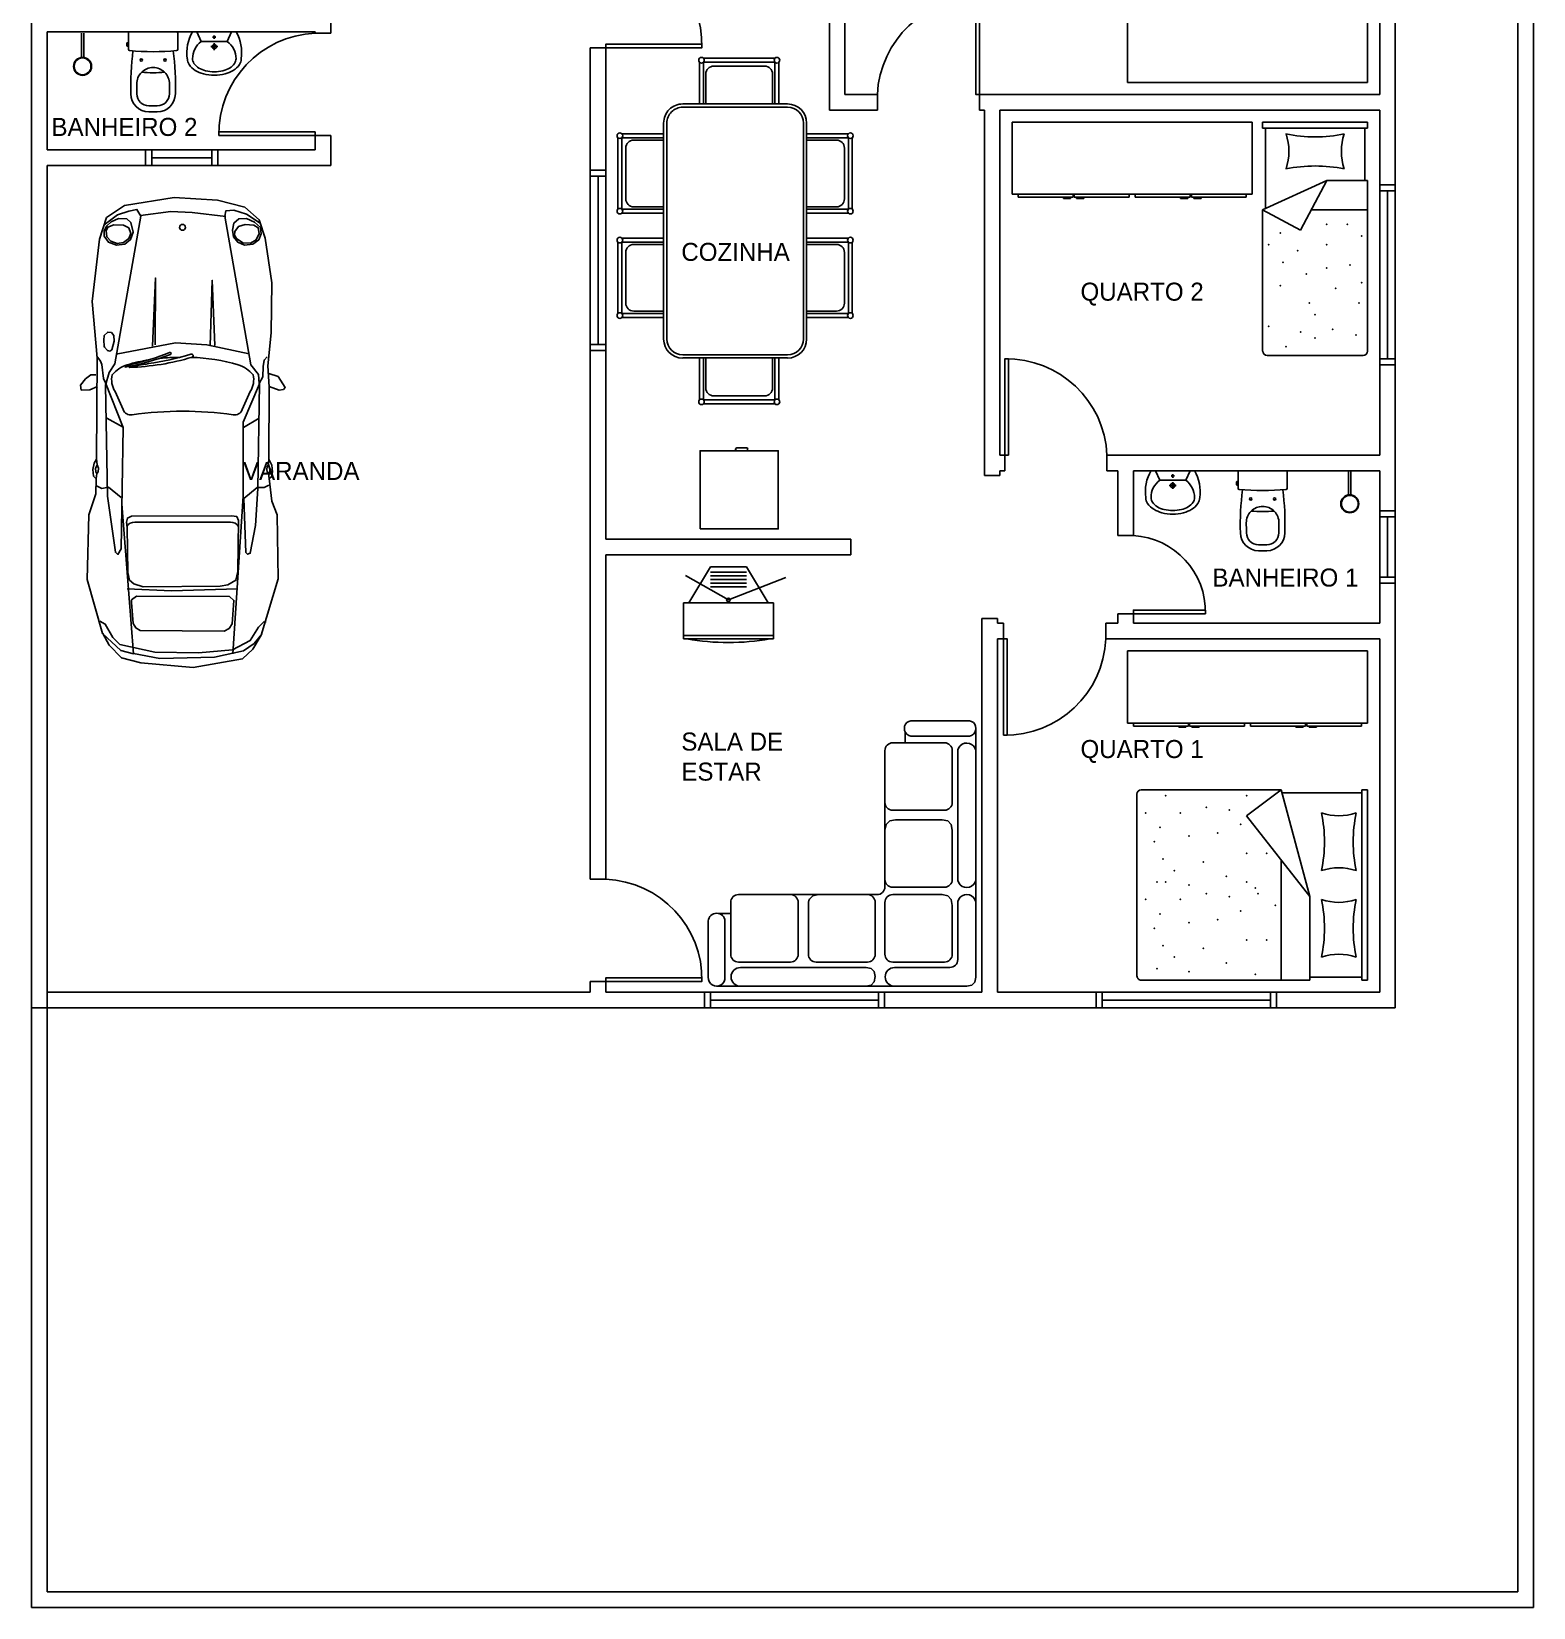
# Model space of a CAD drawing. Header units: millimetres. Extents: x 10 to 172, y 10 to 32.
# Drawn here: x 70 to 82.5, y 10 to 23.11 of the extents above; entities that cross this region are included whole.
import ezdxf

# ---------------------------------------------------------------- set-up
doc = ezdxf.new("R2010")
doc.units = ezdxf.units.MM
for name, color, linetype in [('Janelas e Portas', 6, 'Continuous'), ('Moveis e Auto.', 4, 'Continuous'), ('Paredes', 7, 'Continuous'), ('Terreno', 1, 'Continuous'), ('Texto', 7, 'Continuous')]:
    doc.layers.add(name, color=color, linetype=linetype)
doc.styles.add('texto', font='')
doc.styles.get('texto').set_extended_font_data('Century Gothic')

# ---------------------------------------------------------------- blocks, each defined once
blk = doc.blocks.new('cama_cas_6')
for p, q in [((-0.792, -0.048), (-0.792, 0)), ((-0.792, 0), (0.792, 0)), ((-0.792, -0.048), (0.792, -0.048)), ((-0.768, -0.048), (-0.768, -0.714)), ((0.768, -0.048), (0.768, -0.48)), ((0.792, 0), (0.792, -0.048)), ((-0.792, -0.72), (0.096, -0.48)), ((0.096, -0.48), (-0.576, -1.008)), ((0.792, -0.48), (0.096, -0.48)), ((0.792, -0.48), (0.792, -1.884)), ((-0.576, -1.008), (-0.792, -0.72)), ((-0.792, -1.884), (-0.792, -0.72)), ((-0.209, -0.72), (0.792, -0.72)), ((0.756, -1.92), (-0.756, -1.92))]:
    blk.add_line(p, q)
for centre, radius, start, end in [((-0.36, 1.092), 1.212, 258.5788, 281.4212), ((-1.02, -0.24), 0.444, 341.0754, 18.9246), ((0.3, -0.24), 0.444, 161.0754, 198.9246), ((-0.3, -0.24), 0.444, 341.0754, 18.9246), ((0.36, 1.092), 1.212, 258.5788, 281.4212), ((1.02, -0.24), 0.444, 161.0754, 198.9246), ((-0.36, -1.572), 1.212, 78.5788, 101.4212), ((0.36, -1.572), 1.212, 78.5788, 101.4212), ((-0.756, -1.884), 0.036, 180, 270), ((0.756, -1.884), 0.036, 270, 0)]:
    blk.add_arc(centre, radius, start, end)
for p in [(0.168, -0.768), (-0.648, -0.912), (-0.648, -0.912), (-0.264, -0.84), (-0.264, -0.84), (0.072, -0.912), (0.456, -0.84), (-0.744, -1.008), (-0.264, -1.008), (-0.024, -1.008), (0.024, -0.936), (0.456, -1.008), (0.744, -0.936), (-0.624, -1.152), (-0.504, -1.056), (-0.072, -1.176), (0.096, -1.152), (0.216, -1.056), (0.648, -1.176), (-0.432, -1.248), (0.288, -1.248), (-0.648, -1.344), (-0.192, -1.368), (0.072, -1.344), (0.528, -1.368), (-0.6, -1.56), (-0.408, -1.488), (0, -1.488), (0.12, -1.56), (0.312, -1.488), (0.72, -1.488), (-0.744, -1.68), (-0.216, -1.704), (-0.12, -1.608), (-0.024, -1.68), (0.504, -1.704), (0.6, -1.608), (-0.48, -1.728), (-0.36, -1.776), (-0.024, -1.752), (0.24, -1.728), (0.36, -1.776), (0.696, -1.752), (-0.6, -1.848), (0.12, -1.848)]:
    blk.add_point(p)
blk = doc.blocks.new('Cama_solt_5')
for p, q in [((-0.437, -0.049), (-0.437, 0)), ((-0.437, 0), (0.437, 0)), ((-0.437, -0.049), (0.437, -0.049)), ((-0.413, -0.049), (-0.413, -0.717)), ((0.413, -0.049), (0.413, -0.485)), ((0.437, 0), (0.437, -0.049)), ((-0.437, -0.728), (0.097, -0.485)), ((0.097, -0.485), (-0.121, -0.898)), ((0.437, -0.485), (0.097, -0.485)), ((0.437, -0.485), (0.437, -1.905)), ((-0.437, -1.905), (-0.437, -0.728)), ((-0.121, -0.898), (-0.437, -0.728)), ((-0.031, -0.728), (0.437, -0.728)), ((0.4, -1.942), (-0.4, -1.942))]:
    blk.add_line(p, q)
for centre, radius, start, end in [((-0.667, -0.243), 0.449, 341.0754, 18.9246), ((0, 1.104), 1.226, 258.5788, 281.4212), ((0.667, -0.243), 0.449, 161.0754, 198.9246), ((0, -1.59), 1.226, 78.5788, 101.4212), ((-0.4, -1.905), 0.0364, 180, 270), ((0.4, -1.905), 0.0364, 270, 0)]:
    blk.add_arc(centre, radius, start, end)
for p in [(0.097, -0.849), (0.267, -0.849), (-0.388, -1.019), (-0.291, -0.922), (0.097, -1.019), (0.388, -0.947), (-0.267, -1.165), (-0.146, -1.068), (-0.073, -1.262), (0.097, -1.213), (0.291, -1.189), (-0.291, -1.359), (0.17, -1.383), (0.388, -1.335), (-0.049, -1.505), (0.364, -1.505), (-0.388, -1.699), (0, -1.602), (-0.121, -1.747), (0, -1.796), (0.146, -1.723), (0.34, -1.772), (-0.243, -1.869)]:
    blk.add_point(p)
blk = doc.blocks.new('vs_cx_pl')
for p, q in [((0, -0.195), (0, 0.195)), ((0.01, 0.205), (0.146, 0.205)), ((0.616, 0), (0.616, 0.035)), ((0.616, 0), (0.616, -0.035)), ((0.666, 0), (0.666, 0.035)), ((0.666, 0), (0.666, -0.035)), ((0.146, -0.205), (0.01, -0.205)), ((0.09, -0.205), (0.09, -0.214)), ((0.09, -0.214), (0.119, -0.214)), ((0.114, -0.219), (0.095, -0.219)), ((0.119, -0.205), (0.119, -0.214))]:
    blk.add_line(p, q)
for centre in [(0.235, 0.099), (0.235, -0.099)]:
    blk.add_circle(centre, 0.01)
for centre, radius, start, end in [((0.01, 0.195), 0.01, 90, 180), ((0.146, 0.195), 0.01, 5.3189, 90), ((-1.949, 0), 2.114, 354.6811, 5.3189), ((0.45, -2.146), 2.332, 88.3674, 97.1831), ((0.433, 0), 0.136, 89.2744, 180), ((0.41, -5.817), 5.953, 88.9877, 89.7814), ((0.516, 0.035), 0.15, 0, 90), ((0.516, 0.035), 0.1, 0, 90), ((0.433, 0), 0.136, 180, 270.7256), ((-0.923, 0), 1.263, 355.6101, 4.3899), ((0.516, -0.035), 0.1, 270, 0), ((0.516, -0.035), 0.15, 270, 0), ((0.01, -0.195), 0.01, 180, 270), ((0.095, -0.214), 0.005, 180, 270), ((0.114, -0.214), 0.005, 270, 0), ((0.146, -0.195), 0.01, 270, 354.6811), ((0.45, 2.146), 2.332, 262.8169, 271.6326), ((0.41, 5.817), 5.953, 270.2186, 271.0123)]:
    blk.add_arc(centre, radius, start, end)
blk = doc.blocks.new('vaso_top_2')
blk.add_blockref('vs_cx_pl', (0, 0))
blk = doc.blocks.new('CHUVEIRO')
for p, q in [((0, 0.02), (0.201, 0.02)), ((0, 0), (0.201, 0))]:
    blk.add_line(p, q)
for radius in [0.075, 0.07]:
    blk.add_circle((0.275, 0.01), radius)
blk = doc.blocks.new('LAVATORIO')
for p, q in [((0, 0.181), (0, -0.181)), ((0.079, 0.108), (0, 0.144)), ((0.043, 0.014), (0.043, -0.014)), ((0.079, 0.108), (0.079, -0.108)), ((0.123, 0.029), (0.123, -0.029)), ((0, -0.144), (0.079, -0.108)), ((0.029, 0), (0.058, 0)), ((0.094, 0), (0.152, 0))]:
    blk.add_line(p, q)
for points in [[(0.224, 0.224, -0.149682), (0.273, 0.209, -0.107064), (0.321, 0.158, -0.075451), (0.35, 0.09, -0.062235), (0.361, 0, -0.062235)], [(0.224, 0.181, -0.152216), (0.262, 0.169, -0.106943), (0.301, 0.128, -0.074343), (0.323, 0.072, -0.060974), (0.332, 0, -0.060974), (0.323, -0.072, -0.074343), (0.301, -0.128, -0.106943), (0.262, -0.169, -0.152216), (0.224, -0.181, -0.152216)], [(0.361, 0, -0.062235), (0.35, -0.09, -0.075451), (0.321, -0.158, -0.107064), (0.273, -0.209, -0.149682), (0.224, -0.224, -0.149682)]]:
    blk.add_lwpolyline(points, format="xyb")
for centre, radius in [((0.043, 0), 0.00722), ((0.123, 0), 0.0181)]:
    blk.add_circle(centre, radius)
for centre, radius, start, end in [((0.174, -0.12), 0.348, 81.8104, 120.0977), ((0.224, 0), 0.181, 90, 143.1301), ((0.224, 0), 0.181, 216.8699, 270), ((0.174, 0.12), 0.348, 239.9023, 278.1896)]:
    blk.add_arc(centre, radius, start, end)
blk = doc.blocks.new('Sofa_18')
at = {"linetype": 'Continuous'}
for p, q in [((-1.083, -0.008), (-1.041, 0)), ((-1.041, 0), (1.041, 0)), ((-0.246, -0.009), (-0.204, 0)), ((-1.117, -0.075), (-1.108, -0.033)), ((-1.117, -2.142), (-1.117, -0.075)), ((-1.108, -0.033), (-1.083, -0.008)), ((-0.279, -0.08), (-0.271, -0.036)), ((-0.271, -0.122), (-0.279, -0.08)), ((-0.271, -0.036), (-0.246, -0.009)), ((-0.246, -0.147), (-0.271, -0.122)), ((0.972, -0.543), (0.972, -0.075)), ((1.111, -0.075), (1.111, -0.543)), ((-0.965, -0.221), (-0.965, -0.685)), ((-0.44, -0.156), (-0.9, -0.156)), ((-0.855, -0.201), (-0.424, -0.201)), ((-0.204, -0.156), (-0.246, -0.147)), ((-0.214, -0.201), (0.213, -0.201)), ((0.843, -0.156), (-0.204, -0.156)), ((0.427, -0.201), (0.859, -0.201)), ((-0.92, -0.672), (-0.92, -0.266)), ((-0.359, -0.266), (-0.359, -0.697)), ((-0.279, -0.697), (-0.279, -0.266)), ((0.278, -0.266), (0.278, -0.688)), ((0.362, -0.697), (0.362, -0.266)), ((0.924, -0.266), (0.924, -0.697)), ((-0.911, -0.722), (-0.92, -0.672)), ((-0.883, -0.752), (-0.911, -0.722)), ((-0.836, -0.762), (-0.883, -0.752)), ((-0.424, -0.762), (-0.836, -0.762)), ((0.24, -0.752), (0.193, -0.762)), ((0.259, -0.734), (0.24, -0.752)), ((-0.965, -0.899), (-0.965, -1.946)), ((-0.92, -1.3), (-0.92, -0.889)), ((-0.855, -0.824), (-0.424, -0.824)), ((-0.359, -0.827), (-0.359, -1.961)), ((-0.911, -1.347), (-0.92, -1.3)), ((-0.359, -1.3), (-0.369, -1.347)), ((-0.883, -1.376), (-0.911, -1.347)), ((-0.836, -1.385), (-0.883, -1.376)), ((-0.448, -1.385), (-0.836, -1.385)), ((-0.399, -1.376), (-0.448, -1.385)), ((-0.369, -1.347), (-0.399, -1.376)), ((-0.92, -1.961), (-0.92, -1.53)), ((-0.855, -1.465), (-0.424, -1.465)), ((-1.045, -2.08), (-0.582, -2.08)), ((-0.424, -2.026), (-0.855, -2.026)), ((-0.582, -2.209), (-1.045, -2.209))]:
    blk.add_line(p, q, dxfattribs=at)
for p, q in [((1.028, -0.606), (0.924, -0.606)), ((-0.294, -0.762), (0.859, -0.762)), ((-0.528, -2.117), (-0.528, -2.026))]:
    blk.add_line(p, q)
for centre, radius, start, end in [((-0.44, -0.078), 0.0778, 270, 90), ((0.843, -0.078), 0.0778, 270, 90), ((1.041, -0.07), 0.0696, 355.2775, 184.7225), ((1.041, -0.538), 0.0695, 184.0895, 355.9105), ((-1.041, -0.687), 0.076, 176.9313, 1.4224), ((-0.294, -0.827), 0.065, 90, 180), ((-1.041, -0.897), 0.076, 358.5776, 183.0687), ((-1.041, -1.948), 0.076, 176.9313, 1.4224), ((-1.052, -2.145), 0.065, 83.8451, 276.1549), ((-0.586, -2.145), 0.065, 263.8451, 96.1549)]:
    blk.add_arc(centre, radius, start, end)
for centre, start, end in [((-0.9, -0.221), 90, 180), ((-0.855, -0.266), 90, 180), ((-0.424, -0.266), 0, 90), ((-0.214, -0.266), 90, 180), ((0.213, -0.266), 0, 90), ((0.427, -0.266), 90, 180), ((0.859, -0.266), 0, 90), ((-0.424, -0.697), 270, 0), ((-0.214, -0.697), 180, 270), ((0.213, -0.688), 315, 0), ((0.427, -0.697), 180, 270), ((0.859, -0.697), 270, 360), ((-0.855, -0.889), 90, 180), ((-0.424, -0.889), 0, 90), ((-0.855, -1.53), 90, 180), ((-0.424, -1.53), 0, 90), ((-0.855, -1.961), 180, 270), ((-0.424, -1.961), 270, 0)]:
    blk.add_arc(centre, 0.065, start, end, dxfattribs=at)
blk = doc.blocks.new('TV')
at = {"ltscale": 0.01}
for p, q in [((-0.15, 0), (-0.33, -0.3)), ((-0.15, 0), (0.15, 0)), ((0.15, 0), (0.33, -0.3)), ((0, -0.275), (-0.358, -0.071)), ((-0.15, -0.045), (0.15, -0.045)), ((-0.15, -0.075), (0.15, -0.075)), ((-0.15, -0.105), (0.15, -0.105)), ((0, -0.275), (0.479, -0.09)), ((-0.15, -0.135), (0.15, -0.135)), ((-0.15, -0.165), (0.15, -0.165)), ((-0.375, -0.6), (-0.375, -0.3)), ((-0.375, -0.3), (0.375, -0.3)), ((0.375, -0.3), (0.375, -0.6)), ((0.375, -0.57), (-0.375, -0.57)), ((0.375, -0.6), (-0.375, -0.6))]:
    blk.add_line(p, q, dxfattribs=at)
blk.add_circle((0, -0.275), 0.015, dxfattribs=at)
blk.add_arc((0, 1.369), 1.999, 260.0605, 279.9395, dxfattribs=at)
blk = doc.blocks.new('Mesa_6')
for p, q in [((-0.159, 0.941), (-0.754, 0.941)), ((0.115, 0.941), (0.709, 0.941)), ((-0.787, 0.908), (-0.787, 0.56)), ((-0.159, 0.908), (-0.754, 0.908)), ((-0.754, 0.908), (-0.754, 0.56)), ((-0.734, 0.809), (-0.734, 0.56)), ((-0.245, 0.875), (-0.668, 0.875)), ((-0.179, 0.56), (-0.179, 0.809)), ((-0.159, 0.56), (-0.159, 0.908)), ((-0.126, 0.56), (-0.126, 0.908)), ((0.082, 0.56), (0.082, 0.908)), ((0.115, 0.908), (0.709, 0.908)), ((0.115, 0.56), (0.115, 0.908)), ((0.134, 0.56), (0.134, 0.809)), ((0.2, 0.875), (0.623, 0.875)), ((0.689, 0.809), (0.689, 0.56)), ((0.709, 0.908), (0.709, 0.56)), ((0.742, 0.908), (0.742, 0.56)), ((-0.966, 0.56), (-0.843, 0.56)), ((-0.966, 0.533), (0.831, 0.533)), ((-0.843, 0.56), (-0.209, 0.56)), ((-0.209, 0.56), (0.074, 0.56)), ((0.074, 0.56), (0.708, 0.56)), ((0.708, 0.56), (0.831, 0.56)), ((-1.124, 0.282), (-1.124, 0.401)), ((-1.098, -0.471), (-1.098, 0.401)), ((0.963, 0.401), (0.963, -0.471)), ((0.99, 0.401), (0.99, 0.282)), ((-1.124, -0.352), (-1.124, 0.282)), ((0.99, 0.282), (0.99, -0.352)), ((-1.505, -0.366), (-1.505, 0.229)), ((-1.472, 0.262), (-1.124, 0.262)), ((-1.472, -0.366), (-1.472, 0.229)), ((-1.472, 0.229), (-1.124, 0.229)), ((-1.439, -0.28), (-1.439, 0.143)), ((-1.373, 0.209), (-1.124, 0.209)), ((1.338, 0.262), (0.99, 0.262)), ((1.338, 0.229), (0.99, 0.229)), ((1.239, 0.209), (0.99, 0.209)), ((1.305, -0.28), (1.305, 0.143)), ((1.338, -0.366), (1.338, 0.229)), ((1.371, -0.366), (1.371, 0.229)), ((-1.124, -0.366), (-1.472, -0.366)), ((-1.124, -0.346), (-1.373, -0.346)), ((-1.124, -0.471), (-1.124, -0.352)), ((0.99, -0.346), (1.239, -0.346)), ((0.99, -0.352), (0.99, -0.471)), ((0.99, -0.366), (1.338, -0.366)), ((-1.124, -0.399), (-1.472, -0.399)), ((0.99, -0.399), (1.338, -0.399)), ((0.831, -0.603), (-0.966, -0.603)), ((-0.843, -0.629), (-0.966, -0.629)), ((-0.209, -0.629), (-0.843, -0.629)), ((-0.787, -0.977), (-0.787, -0.629)), ((-0.754, -0.977), (-0.754, -0.629)), ((-0.734, -0.878), (-0.734, -0.629)), ((0.074, -0.629), (-0.209, -0.629)), ((-0.179, -0.629), (-0.179, -0.878)), ((-0.159, -0.629), (-0.159, -0.977)), ((-0.126, -0.629), (-0.126, -0.977)), ((0.708, -0.629), (0.074, -0.629)), ((0.082, -0.629), (0.082, -0.977)), ((0.115, -0.629), (0.115, -0.977)), ((0.134, -0.629), (0.134, -0.878)), ((0.689, -0.878), (0.689, -0.629)), ((0.831, -0.629), (0.708, -0.629)), ((0.709, -0.977), (0.709, -0.629)), ((0.742, -0.977), (0.742, -0.629)), ((-0.159, -0.977), (-0.754, -0.977)), ((-0.159, -1.01), (-0.754, -1.01)), ((-0.245, -0.944), (-0.668, -0.944)), ((0.115, -0.977), (0.709, -0.977)), ((0.115, -1.01), (0.709, -1.01)), ((0.2, -0.944), (0.623, -0.944))]:
    blk.add_line(p, q)
for centre, radius, start, end in [((-0.771, 0.924), 0.0234, 45, 225), ((-0.771, 0.924), 0.0234, 225, 45), ((-0.143, 0.924), 0.0234, 135, 315), ((-0.143, 0.924), 0.0234, 315, 135), ((0.098, 0.924), 0.0234, 45, 225), ((0.098, 0.924), 0.0234, 225, 45), ((0.726, 0.924), 0.0234, 135, 315), ((0.726, 0.924), 0.0234, 315, 135), ((-0.668, 0.809), 0.0661, 90, 180), ((-0.245, 0.809), 0.0661, 0, 90), ((0.2, 0.809), 0.0661, 90, 180), ((0.623, 0.809), 0.0661, 0, 90), ((-0.966, 0.401), 0.159, 90, 180), ((-0.966, 0.401), 0.132, 90, 180), ((0.831, 0.401), 0.159, 360, 90), ((0.831, 0.401), 0.132, 360, 90), ((-1.489, 0.245), 0.0234, 45, 225), ((1.354, 0.245), 0.0234, 315, 135), ((-1.489, 0.245), 0.0234, 225, 45), ((-1.373, 0.143), 0.0661, 90, 180), ((1.239, 0.143), 0.0661, 0, 90), ((1.354, 0.245), 0.0234, 135, 315), ((-1.489, -0.383), 0.0234, 135, 315), ((-1.489, -0.383), 0.0234, 315, 135), ((-1.373, -0.28), 0.0661, 180, 270), ((1.239, -0.28), 0.0661, 270, 0), ((1.354, -0.383), 0.0234, 45, 225), ((1.354, -0.383), 0.0234, 225, 45), ((-0.966, -0.471), 0.159, 180, 270), ((-0.966, -0.471), 0.132, 180, 270), ((0.831, -0.471), 0.159, 270, 360), ((0.831, -0.471), 0.132, 270, 360), ((-0.668, -0.878), 0.0661, 180, 270), ((-0.245, -0.878), 0.0661, 270, 0), ((0.2, -0.878), 0.0661, 180, 270), ((0.623, -0.878), 0.0661, 270, 0), ((-0.771, -0.994), 0.0234, 135, 315), ((-0.771, -0.994), 0.0234, 315, 135), ((-0.143, -0.994), 0.0234, 45, 225), ((-0.143, -0.994), 0.0234, 225, 45), ((0.098, -0.994), 0.0234, 135, 315), ((0.098, -0.994), 0.0234, 315, 135), ((0.726, -0.994), 0.0234, 45, 225), ((0.726, -0.994), 0.0234, 225, 45)]:
    blk.add_arc(centre, radius, start, end)
blk = doc.blocks.new('auto_3')
for points in [[(0.549, 0.78), (0.521, 0.843), (0.518, 0.915), (0.559, 0.92), (0.612, 0.879), (0.645, 0.835), (0.645, 0.794)], [(-0.429, 0.577), (-1.676, 0.481), (-1.65, 0.586), (-1.509, 0.737), (-1.057, 0.866), (-0.52, 0.853), (-0.346, 0.793), (-0.221, 0.792), (-0.177, 0.786), (-0.161, 0.775), (-0.133, 0.771), (-0.105, 0.783), (-0.054, 0.788), (0.786, 0.782), (1.254, 0.824), (1.775, 0.763), (1.954, 0.706), (2.053, 0.554), (2.121, 0.143), (2.098, -0.219), (2.039, -0.447), (1.935, -0.566), (1.782, -0.615), (1.41, -0.67), (0.994, -0.665), (0.721, -0.638), (0.545, -0.648), (-0.057, -0.645), (-0.106, -0.671), (-0.161, -0.676), (-0.205, -0.667), (-0.219, -0.65), (-0.406, -0.671), (-0.521, -0.715), (-1.053, -0.723), (-1.521, -0.582), (-1.639, -0.513), (-1.718, -0.427), (-1.79, -0.017), (-1.753, 0.419), (-1.711, 0.581), (-1.606, 0.684), (-1.509, 0.735)], [(-0.279, 0.789), (-0.3, 0.745), (-0.289, 0.688), (-0.375, 0.584)], [(-0.219, 0.793), (-0.198, 0.813), (-0.144, 0.819), (-0.09, 0.808), (-0.056, 0.788)], [(-0.178, 0.786), (-0.162, 0.794), (-0.133, 0.797), (-0.108, 0.784)], [(-1.404, 0.761), (-1.43, 0.715), (-1.542, 0.651), (-1.598, 0.595), (-1.663, 0.302), (-1.669, -0.06), (-1.643, -0.343), (-1.566, -0.491), (-1.456, -0.56), (-1.413, -0.601), (-1.411, -0.625)], [(1.892, 0.725), (1.975, 0.613), (2.007, 0.519), (2.022, 0.452), (1.965, 0.418), (0.736, 0.636), (0.663, 0.683), (0.559, 0.714), (-0.365, 0.696), (-0.831, 0.631), (-0.849, 0.61), (-0.802, 0.584), (0.207, 0.566), (0.579, 0.714), (0.613, 0.729), (0.732, 0.745), (0.758, 0.755), (0.8, 0.786)], [(0.283, 0.701), (0.212, 0.573)], [(-1.136, 0.534), (-1.152, 0.163), (-1.137, -0.386)], [(0.819, -0.482), (0.894, -0.131), (0.91, 0.131), (0.816, 0.625)], [(-1.673, 0.479), (-1.717, 0.261), (-1.704, -0.193), (-1.652, -0.435), (-1.59, -0.523), (-1.512, -0.588)], [(1.963, -0.287), (1.996, -0.009), (2.004, 0.17), (1.971, 0.422)], [(0.894, 0.3), (1.451, 0.297), (0.884, 0.321)], [(0.889, -0.196), (1.432, -0.175), (0.887, -0.157)], [(-1.678, -0.347), (-0.365, -0.432), (0.251, -0.432), (0.571, -0.568), (-0.3, -0.555), (-0.609, -0.536), (-0.84, -0.492), (-0.848, -0.469), (-0.835, -0.456), (-0.383, -0.438), (-0.292, -0.549), (-0.294, -0.607), (-0.274, -0.646)], [(1.908, -0.575), (1.981, -0.459), (2.015, -0.355), (2.009, -0.287), (1.965, -0.279), (0.728, -0.495), (0.648, -0.56), (0.572, -0.565), (0.629, -0.596), (0.715, -0.599), (0.767, -0.607), (0.796, -0.633)], [(0.207, -0.435), (0.285, -0.565)], [(-0.219, -0.649), (-0.176, -0.643), (-0.161, -0.633), (-0.142, -0.629), (-0.118, -0.633), (-0.107, -0.641), (-0.059, -0.646)], [(-0.177, -0.643), (-0.159, -0.653), (-0.139, -0.654), (-0.119, -0.649), (-0.106, -0.642)], [(0.549, -0.65), (0.518, -0.731), (0.522, -0.768), (0.54, -0.781), (0.63, -0.723), (0.657, -0.646)]]:
    blk.add_lwpolyline(points)
for points in [[(0.77, 0.353, 0.031083), (0.728, 0.532, 0.14503), (0.645, 0.658, 0.190771), (0.506, 0.634), (0.355, 0.566, 0.400838), (0.313, 0.491, -0.031829), (0.342, 0.071, -0.031829), (0.313, -0.349, 0.400838), (0.355, -0.424), (0.506, -0.492, 0.190771), (0.645, -0.516, 0.14503), (0.728, -0.39, 0.06672), (0.79, 0)], [(-0.618, -0.393, 0.278411), (-0.581, -0.326), (-0.581, 0.071), (-0.581, 0.469, 0.278411), (-0.618, 0.536)], [(0.79, 0.096, 0.027717), (0.782, 0.26)]]:
    blk.add_lwpolyline(points, format="xyb")
for points in [[(0.884, 0.725), (0.934, 0.728), (0.973, 0.723), (1, 0.695), (0.998, 0.664), (0.971, 0.645), (0.924, 0.642), (0.853, 0.661), (0.843, 0.676), (0.847, 0.698), (0.874, 0.722)], [(1.844, 0.723), (1.799, 0.723), (1.748, 0.689), (1.723, 0.622), (1.733, 0.553), (1.77, 0.504), (1.833, 0.484), (1.913, 0.503), (1.942, 0.535), (1.946, 0.604), (1.918, 0.667), (1.886, 0.702)], [(1.843, 0.707), (1.794, 0.701), (1.756, 0.669), (1.737, 0.616), (1.747, 0.563), (1.778, 0.518), (1.82, 0.503), (1.867, 0.52), (1.89, 0.564), (1.893, 0.644), (1.875, 0.693)], [(-0.622, 0.533), (-1.001, 0.528), (-1.063, 0.513), (-1.094, 0.477), (-1.119, 0.399), (-1.114, -0.241), (-1.103, -0.305), (-1.064, -0.371), (-0.992, -0.388), (-0.568, -0.393), (-0.534, -0.379), (-0.529, -0.335), (-0.532, 0.496), (-0.547, 0.531), (-0.58, 0.538)], [(-1.484, 0.425), (-1.489, -0.273), (-1.466, -0.316), (-1.428, -0.342), (-1.232, -0.356), (-1.2, -0.32), (-1.198, 0.456), (-1.228, 0.496), (-1.25, 0.496), (-1.424, 0.484), (-1.461, 0.461)], [(1.849, -0.344), (1.793, -0.351), (1.748, -0.387), (1.725, -0.443), (1.733, -0.512), (1.769, -0.563), (1.817, -0.583), (1.87, -0.578), (1.914, -0.528), (1.947, -0.461), (1.944, -0.396), (1.907, -0.356)], [(1.838, -0.363), (1.88, -0.393), (1.897, -0.45), (1.89, -0.522), (1.869, -0.558), (1.82, -0.565), (1.768, -0.542), (1.741, -0.493), (1.743, -0.429), (1.778, -0.377), (1.807, -0.361)]]:
    blk.add_lwpolyline(points, close=True)
for points in [[(0.708, 0.551, 0.043566), (0.813, 0.173, 1.353737), (0.828, 0.185, -0.037508), (0.733, 0.49, 0.084927)], [(0.816, 0.003, -0.036962), (0.738, 0.356, 0.02456), (0.707, 0.514, 0.066931), (0.792, -0.007, 1.115799)]]:
    blk.add_lwpolyline(points, format="xyb", close=True)
blk.add_circle((1.872, 0.073), 0.0245)
blk = doc.blocks.new('Armario')
for p, q in [((-0.018, -0.021), (-0.018, -0.621)), ((-0.018, -0.021), (1.982, -0.021)), ((1.982, -0.021), (1.982, -0.621)), ((-0.018, -0.621), (1.982, -0.621)), ((0.032, -0.621), (0.032, -0.646)), ((0.032, -0.646), (0.49, -0.646)), ((0.41, -0.646), (0.41, -0.656)), ((0.47, -0.646), (0.47, -0.656)), ((0.49, -0.621), (0.49, -0.646)), ((0.5, -0.621), (0.5, -0.646)), ((0.5, -0.646), (0.957, -0.646)), ((0.52, -0.646), (0.52, -0.656)), ((0.58, -0.646), (0.58, -0.656)), ((0.957, -0.646), (0.957, -0.621)), ((1.007, -0.646), (1.007, -0.621)), ((1.007, -0.646), (1.465, -0.646)), ((1.385, -0.646), (1.385, -0.656)), ((1.445, -0.646), (1.445, -0.656)), ((1.465, -0.621), (1.465, -0.646)), ((1.475, -0.621), (1.475, -0.646)), ((1.475, -0.646), (1.932, -0.646)), ((1.495, -0.646), (1.495, -0.656)), ((1.555, -0.646), (1.555, -0.656)), ((1.932, -0.621), (1.932, -0.646)), ((0.41, -0.656), (0.47, -0.656)), ((0.52, -0.656), (0.58, -0.656)), ((1.385, -0.656), (1.445, -0.656)), ((1.495, -0.656), (1.555, -0.656))]:
    blk.add_line(p, q)

msp = doc.modelspace()

# ---------------------------------------------------------------- linework, layer by layer
at = {"layer": 'Janelas e Portas'}
for p, q in [((70.95, 22), (70.95, 22.13)), ((70.95, 22.13), (71.55, 22.13)), ((71, 22), (71, 22.13)), ((71, 22.065), (71.5, 22.065)), ((71.5, 22), (71.5, 22.13)), ((71.55, 22.13), (71.55, 22)), ((71.55, 22), (70.95, 22)), ((74.65, 20.46), (74.65, 21.96)), ((74.65, 21.96), (74.78, 21.96)), ((74.78, 21.91), (74.65, 21.91)), ((74.715, 21.91), (74.715, 20.51)), ((74.78, 21.96), (74.78, 20.46)), ((81.35, 21.84), (81.22, 21.84)), ((81.22, 21.84), (81.22, 20.34)), ((81.35, 21.79), (81.22, 21.79)), ((81.285, 21.79), (81.285, 20.39)), ((81.35, 20.34), (81.35, 21.84)), ((74.78, 20.51), (74.65, 20.51)), ((74.78, 20.46), (74.65, 20.46)), ((81.35, 20.39), (81.22, 20.39)), ((81.22, 20.34), (81.35, 20.34)), ((81.35, 19.125), (81.22, 19.125)), ((81.22, 19.125), (81.22, 19.075)), ((81.22, 19.075), (81.22, 18.525)), ((81.35, 19.075), (81.22, 19.075)), ((81.285, 19.075), (81.285, 18.575)), ((81.35, 19.075), (81.35, 19.125)), ((81.35, 18.525), (81.35, 19.075)), ((81.35, 18.575), (81.22, 18.575)), ((81.22, 18.525), (81.35, 18.525)), ((75.6, 15.12), (75.6, 14.99)), ((77.1, 15.12), (75.6, 15.12)), ((75.6, 15.12), (75.6, 15.12)), ((75.65, 14.99), (75.65, 15.12)), ((77.05, 14.99), (77.05, 15.12)), ((77.1, 14.99), (77.1, 15.12)), ((78.86, 15.12), (78.86, 14.99)), ((80.36, 15.12), (78.86, 15.12)), ((78.91, 14.99), (78.91, 15.12)), ((80.31, 14.99), (80.31, 15.12)), ((80.36, 14.99), (80.36, 15.12)), ((75.6, 14.99), (77.1, 14.99)), ((75.65, 15.055), (77.05, 15.055)), ((78.86, 14.99), (80.36, 14.99)), ((78.91, 15.055), (80.31, 15.055))]:
    msp.add_line(p, q, dxfattribs=at)
for points in [[(77.89, 22.59), (77.89, 23.39), (77.86, 23.39), (77.86, 22.59)], [(74.78, 22.98), (75.58, 22.98), (75.58, 23.01), (74.78, 23.01)], [(77.89, 22.59), (77.89, 22.59), (77.89, 22.59), (77.89, 22.59)], [(72.36, 22.25), (71.56, 22.25), (71.56, 22.28), (72.36, 22.28)], [(78.1, 19.59), (78.1, 20.39), (78.13, 20.39), (78.13, 19.59)], [(79.17, 18.27), (79.77, 18.27), (79.77, 18.3), (79.17, 18.3)], [(78.09, 18.06), (78.09, 17.26), (78.12, 17.26), (78.12, 18.06)], [(74.78, 15.21), (75.58, 15.21), (75.58, 15.24), (74.78, 15.24)]]:
    msp.add_lwpolyline(points, close=True, dxfattribs=at)
for centre, radius, start, end in [((74.744, 22.995), 0.836, 358.9716, 87.557), ((77.875, 22.554), 0.836, 88.9716, 177.557), ((72.396, 22.265), 0.836, 92.443, 181.0284), ((78.115, 19.554), 0.836, 2.443, 91.0284), ((79.134, 18.285), 0.636, 358.6486, 86.7702), ((78.105, 18.096), 0.836, 268.9716, 357.557), ((74.744, 15.225), 0.836, 358.9716, 87.557)]:
    msp.add_arc(centre, radius, start, end, dxfattribs=at)
at = {"layer": 'Moveis e Auto.'}
for p, q in [((75.86, 19.641), (75.86, 19.626)), ((75.862, 19.641), (75.862, 19.626)), ((75.95, 19.651), (75.871, 19.651)), ((75.95, 19.649), (75.871, 19.649)), ((75.958, 19.626), (75.958, 19.641)), ((75.96, 19.626), (75.96, 19.641))]:
    msp.add_line(p, q, dxfattribs=at)
msp.add_lwpolyline([(75.564, 18.976), (76.214, 18.976), (76.214, 19.626), (75.564, 19.626)], close=True, dxfattribs=at)
for centre, radius, start, end in [((75.871, 19.641), 0.0105, 90, 180), ((75.871, 19.641), 0.00845, 90, 180), ((75.95, 19.641), 0.0105, 0, 90), ((75.95, 19.641), 0.00845, 0, 90)]:
    msp.add_arc(centre, radius, start, end, dxfattribs=at)
at = {"layer": 'Paredes'}
for p, q in [((70, 25.89), (70, 14.99)), ((81.35, 14.99), (81.35, 25.89)), ((76.64, 25.76), (76.64, 22.46)), ((76.77, 25.76), (76.77, 22.59)), ((81.22, 22.59), (81.22, 25.76)), ((70.13, 23.112), (70.13, 22.13)), ((72.36, 23.112), (70.13, 23.112)), ((72.36, 23.1), (72.36, 23.112)), ((72.49, 23.1), (72.36, 23.1)), ((72.49, 23.21), (72.49, 23.112)), ((72.49, 23.112), (72.49, 23.1)), ((74.65, 16.06), (74.65, 22.98)), ((74.65, 22.98), (74.78, 22.98)), ((74.78, 18.89), (74.78, 22.98)), ((76.82, 22.59), (76.77, 22.59)), ((76.82, 22.59), (77.04, 22.59)), ((77.04, 22.46), (77.04, 22.59)), ((77.89, 22.59), (77.93, 22.59)), ((77.89, 22.59), (77.89, 22.46)), ((81.22, 22.59), (77.93, 22.59)), ((76.64, 22.46), (76.82, 22.46)), ((76.82, 22.46), (77.04, 22.46)), ((77.89, 22.46), (77.93, 22.46)), ((77.93, 22.46), (77.93, 19.59)), ((81.22, 22.46), (78.06, 22.46)), ((78.06, 22.46), (78.06, 19.59)), ((81.22, 19.59), (81.22, 22.46)), ((72.36, 22.13), (72.36, 22.25)), ((72.49, 22.25), (72.36, 22.25)), ((72.49, 22), (72.49, 22.25)), ((70.13, 22.13), (72.36, 22.13)), ((70.13, 22), (70.13, 15.12)), ((70.13, 22), (72.49, 22)), ((77.93, 19.46), (77.93, 19.59)), ((78.06, 19.59), (78.1, 19.59)), ((78.1, 19.46), (78.1, 19.59)), ((78.95, 19.59), (79.04, 19.59)), ((78.95, 19.59), (78.95, 19.46)), ((79.04, 19.59), (79.17, 19.59)), ((79.17, 19.59), (81.22, 19.59)), ((77.93, 19.42), (77.93, 19.46)), ((77.93, 19.42), (78.06, 19.42)), ((78.06, 19.46), (78.1, 19.46)), ((78.06, 19.42), (78.06, 19.46)), ((78.95, 19.46), (79.04, 19.46)), ((79.04, 18.92), (79.04, 19.46)), ((79.17, 18.92), (79.17, 19.46)), ((79.17, 19.46), (81.22, 19.46)), ((81.22, 18.19), (81.22, 19.46)), ((76.82, 18.89), (74.78, 18.89)), ((76.82, 18.76), (76.82, 18.89)), ((79.04, 18.92), (79.17, 18.92)), ((74.78, 16.06), (74.78, 18.76)), ((74.78, 18.76), (76.82, 18.76)), ((77.91, 15.12), (77.91, 18.23)), ((77.91, 18.23), (78.04, 18.23)), ((78.04, 18.23), (78.04, 18.19)), ((79.04, 18.19), (79.04, 18.27)), ((79.04, 18.27), (79.17, 18.27)), ((79.17, 18.19), (79.17, 18.27)), ((78.09, 18.19), (78.04, 18.19)), ((78.09, 18.06), (78.09, 18.19)), ((79.04, 18.19), (78.94, 18.19)), ((78.94, 18.19), (78.94, 18.06)), ((81.22, 18.19), (79.17, 18.19)), ((78.04, 18.06), (78.04, 15.12)), ((78.09, 18.06), (78.04, 18.06)), ((81.22, 18.06), (78.94, 18.06)), ((81.22, 15.12), (81.22, 18.06)), ((74.78, 16.06), (74.65, 16.06)), ((70.13, 15.12), (74.65, 15.12)), ((74.65, 15.12), (74.65, 15.21)), ((74.78, 15.21), (74.65, 15.21)), ((74.78, 15.12), (74.78, 15.21)), ((74.78, 15.12), (77.91, 15.12)), ((78.04, 15.12), (81.22, 15.12)), ((70, 14.99), (81.35, 14.99))]:
    msp.add_line(p, q, dxfattribs=at)
at = {"layer": 'Terreno'}
for p, q in [((70, 32), (70, 10)), ((82.37, 10.13), (82.37, 31.87)), ((82.5, 10), (82.5, 32)), ((70.13, 23.112), (70.13, 22.13)), ((70.13, 22), (70.13, 10.13)), ((70.13, 10.13), (82.37, 10.13)), ((70, 10), (82.5, 10))]:
    msp.add_line(p, q, dxfattribs=at)

# ---------------------------------------------------------------- block references
at = {"layer": 'Moveis e Auto.'}
for name, p, rotation in [('Armario', (81.102, 22.669), 180), ('CHUVEIRO', (70.415, 23.1), 270), ('vaso_top_2', (71.012, 23.112), 270), ('LAVATORIO', (71.521, 23.112), 270), ('Mesa_6', (75.821, 21.522), 90), ('auto_3', (71.329, 19.613), 90), ('LAVATORIO', (79.498, 19.46), 270), ('vaso_top_2', (80.246, 19.46), 270), ('CHUVEIRO', (80.961, 19.46), 270), ('Sofa_18', (76.743, 15.17), 180), ('cama_cas_6', (81.12, 16.012), 270)]:
    msp.add_blockref(name, p, dxfattribs=dict(at, rotation=rotation))
for name, p in [('Armario', (78.178, 22.381)), ('Cama_solt_5', (80.683, 22.36)), ('TV', (75.8, 18.66)), ('Armario', (79.138, 17.981))]:
    msp.add_blockref(name, p, dxfattribs=at)

# ---------------------------------------------------------------- texts
at = {"layer": 'Texto', "char_height": 0.15, "attachment_point": 1, "style": 'texto'}
for s, insert in [('BANHEIRO 2', (70.166, 22.396)), ('COZINHA', (75.408, 21.356)), ('QUARTO 2', (78.73, 21.025)), ('VARANDA', (71.76, 19.533)), ('BANHEIRO 1', (79.828, 18.646)), ('SALA DE ESTAR', (75.408, 17.281)), ('QUARTO 1', (78.73, 17.219))]:
    msp.add_mtext_dynamic_manual_height_columns(s, width=1.40272, gutter_width=0.75, heights=[0], dxfattribs=dict(at, insert=insert))

doc.saveas('drawing.dxf')
